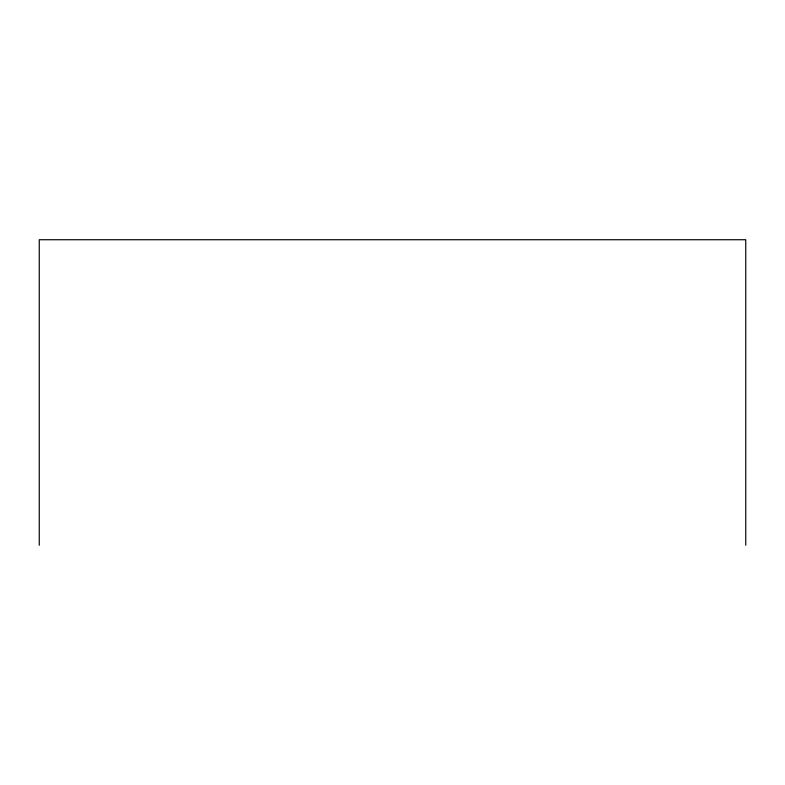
<?xml version="1.0" encoding="UTF-8"?>
<svg xmlns="http://www.w3.org/2000/svg" width="785" height="785" viewBox="0 0 785 785"><rect width="100%" height="100%" fill="white"/><g stroke="black" fill="none" stroke-linecap="round" stroke-linejoin="round"><path stroke-width="1.18" d="M745.75 545.271L745.75 239.729L39.25 239.729L39.25 545.271"/></g></svg>
